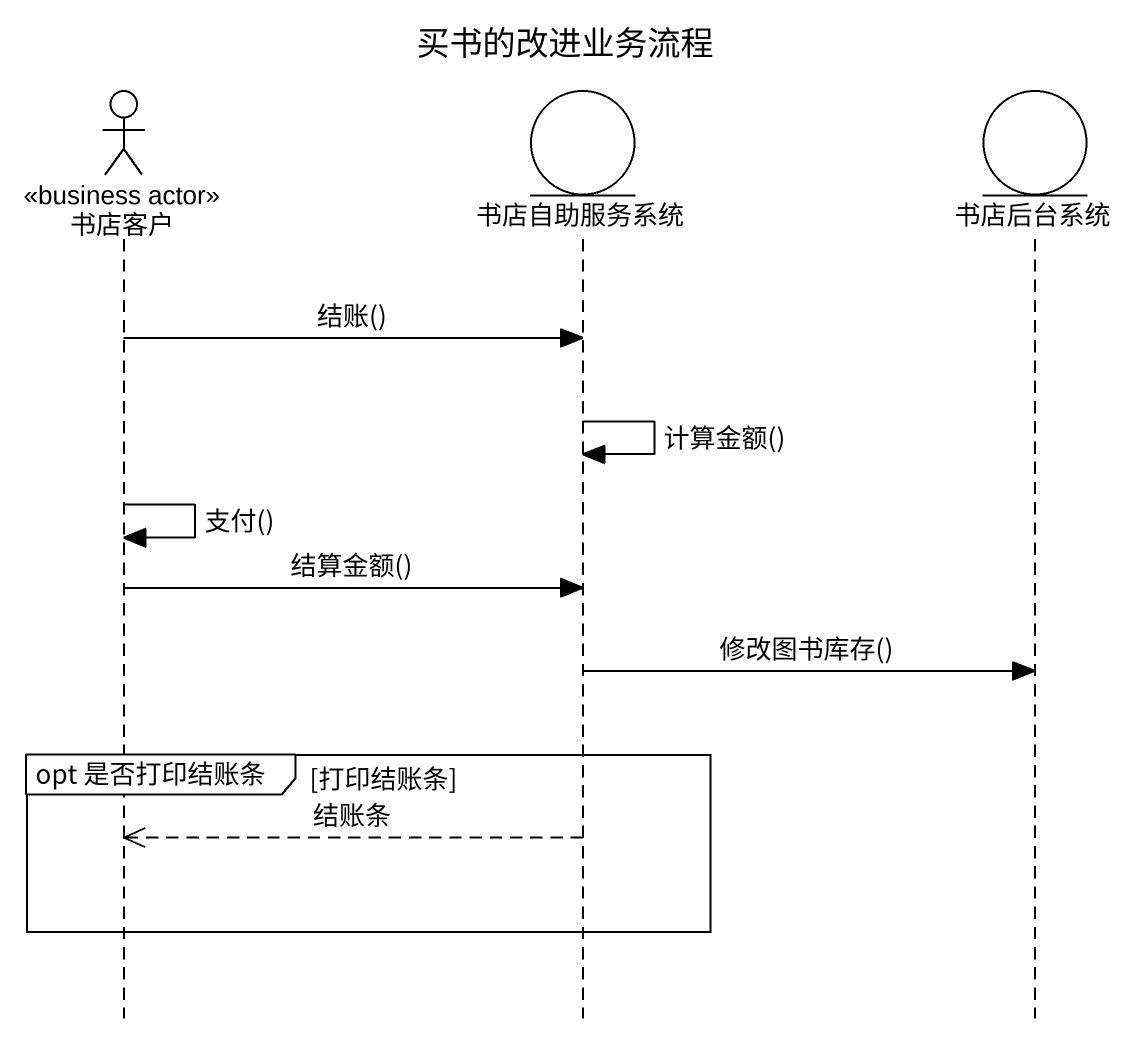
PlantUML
@startuml
title 买书的改进业务流程
hide footbox
actor 书店客户 <<business actor>>
entity 书店自助服务系统
entity 书店后台系统

书店客户 -> 书店自助服务系统 : 结账()
书店自助服务系统 -> 书店自助服务系统 : 计算金额()
书店客户 -> 书店客户 : 支付()
书店客户 -> 书店自助服务系统 : 结算金额()
书店自助服务系统 -> 书店后台系统 : 修改图书库存()
group opt 是否打印结账条 [打印结账条]
  书店自助服务系统 -->> 书店客户 : 结账条
end
@enduml
